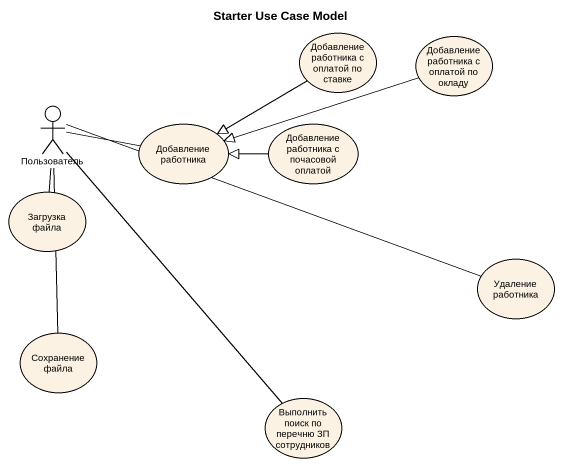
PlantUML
@startuml
title Starter Use Case Model
usecase "Добавление работника с оплатой по ставке" as Добавление_работника_с
usecase "Добавление работника с оплатой по окладу" as Добавление_работника_с_2
actor Пользователь
usecase "Добавление работника" as Добавление_работника
usecase "Добавление работника с почасовой оплатой" as Добавление_работника_с_3
usecase "Загрузка файла" as Загрузка_файла
usecase "Удаление работника" as Удаление_работника
usecase "Сохранение файла" as Сохранение_файла
usecase "Выполнить поиск по перечню ЗП сотрудников" as Выполнить_поиск_по_перечню
Добавление_работника_с -left-|> Добавление_работника
Добавление_работника_с_2 -left-|> Добавление_работника
Пользователь -right- Добавление_работника
Пользователь -- Загрузка_файла
Пользователь -right- Удаление_работника
Пользователь -- Сохранение_файла
Пользователь -- Выполнить_поиск_по_перечню
Добавление_работника_с_3 -left-|> Добавление_работника
@enduml
